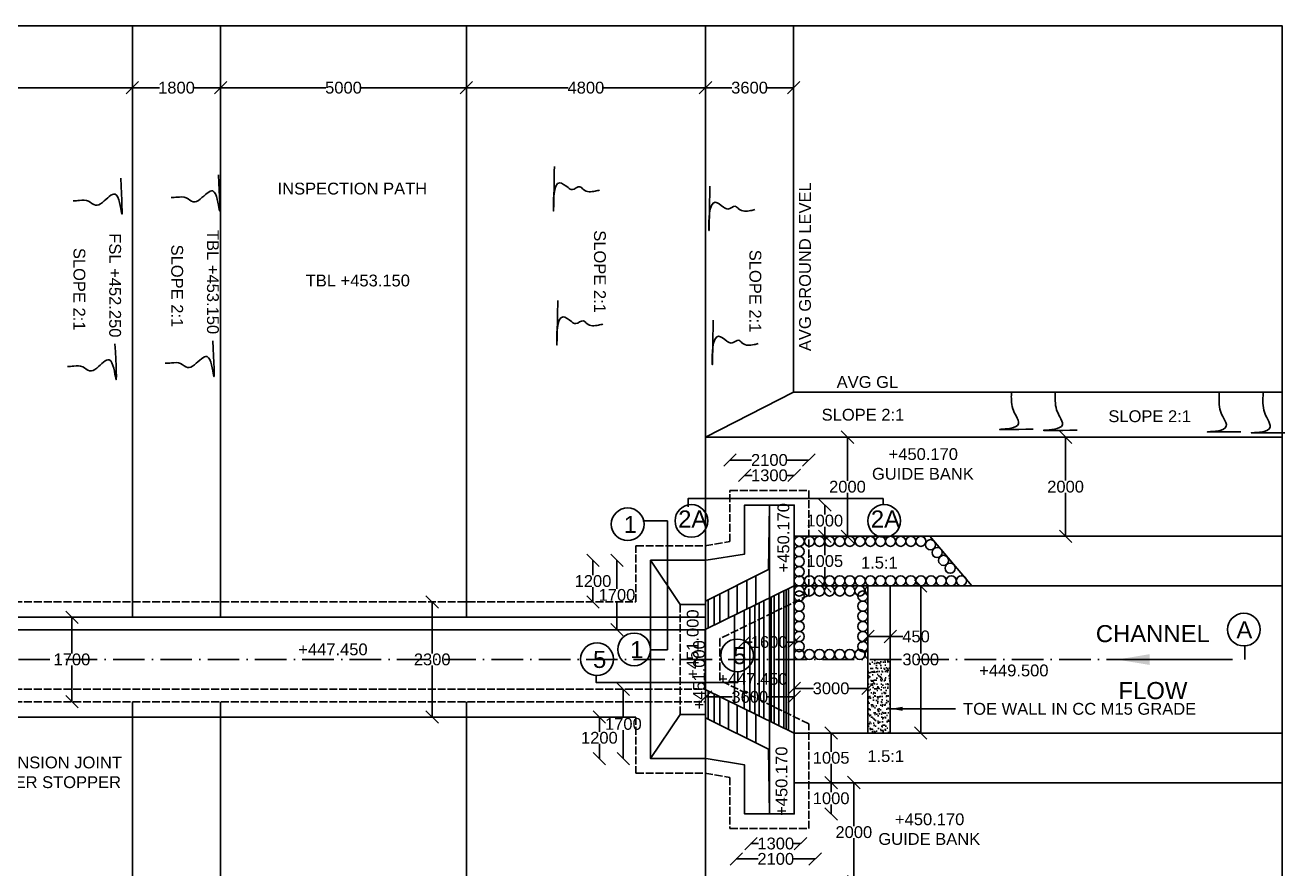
# Model space of a CAD drawing. Header units: millimetres. Extents: x 5124 to 6568637, y 2311 to 91879094.
# Drawn here: x 3802420 to 3812008, y 45943073 to 45949496 of the extents above; entities that cross this region are included whole.
import ezdxf

# ---------------------------------------------------------------- set-up
doc = ezdxf.new("R2010")
doc.units = ezdxf.units.MM
doc.header["$MEASUREMENT"] = 0
doc.linetypes.add('ACAD_ISO02W100', pattern=[15, 12, -3])
doc.linetypes.add('ACAD_ISO10W100', pattern=[18, 12, -3, 0, -3])
for name, color, linetype in [('DIMENSION', 7, 'Continuous'), ('DRAWING', 7, 'Continuous'), ('TEXT', 7, 'Continuous')]:
    doc.layers.add(name, color=color, linetype=linetype)
doc.styles.get("Standard").update_dxf_attribs({"font": 'arial.ttf', "height": 90})
doc.dimstyles.get("Standard").update_dxf_attribs({"dimtxt": 200, "dimasz": 110, "dimexe": 0.18, "dimexo": 0.0625, "dimgap": 0.09, "dimtad": 0, "dimtih": 1, "dimtoh": 1, "dimdec": 0, "dimzin": 0, "dimdsep": 46, "dimtxsty": 'Standard', "dimblk": 'OBLIQUE', "dimcen": 0.09, "dimse1": 1, "dimse2": 1, "dimadec": 0, "dimazin": 0, "dimtfac": 1, "dimtdec": 0, "dimtofl": 0, "dimtmove": 0, "dimatfit": 3, "dimfxl": 1, "dimtolj": 1, "dimtzin": 0, "dimarcsym": 0})

# ---------------------------------------------------------------- blocks, each defined once
blk = doc.blocks.new('_Oblique')
at = {"color": 0, "linetype": 'ByBlock', "lineweight": -2}
blk.add_line((-0.5, -0.5), (0.5, 0.5), dxfattribs=at)
blk = doc.blocks.new('*D257')
at = {"layer": 'Defpoints', "color": 0, "linetype": 'Continuous', "transparency": 16777216}
for p in [(3800788.5, 45949020), (3803235.5, 45949020), (3803235.5, 45949020)]:
    blk.add_point(p, dxfattribs=at)
at = {"layer": 'DIMENSION', "color": 0, "linetype": 'Continuous', "lineweight": -2, "transparency": 16777216}
for p, q in [((3800788.5, 45949020), (3801877.4, 45949020)), ((3803235.5, 45949020), (3802146.6, 45949020))]:
    blk.add_line(p, q, dxfattribs=at)
at = {"layer": 'DIMENSION', "color": 0, "linetype": 'Continuous', "lineweight": -2, "transparency": 16777216, "xscale": 95, "yscale": 95, "zscale": 95, "rotation": 180}
blk.add_blockref('_Oblique', (3800788.5, 45949020), dxfattribs=at)
at = {"layer": 'DIMENSION', "color": 0, "linetype": 'Continuous', "lineweight": -2, "transparency": 16777216, "xscale": 95, "yscale": 95, "zscale": 95}
blk.add_blockref('_Oblique', (3803235.5, 45949020), dxfattribs=at)
at = {"layer": 'DIMENSION', "color": 0, "linetype": 'Continuous', "transparency": 16777216, "insert": (3802012, 45949020), "char_height": 90, "attachment_point": 5}
blk.add_mtext('\\A1;6500', dxfattribs=at)
blk = doc.blocks.new('*D258')
at = {"layer": 'Defpoints', "color": 0, "linetype": 'Continuous', "transparency": 16777216}
for p in [(3803235.5, 45949020), (3803907.5, 45949020), (3803907.5, 45949020)]:
    blk.add_point(p, dxfattribs=at)
at = {"layer": 'DIMENSION', "color": 0, "linetype": 'Continuous', "lineweight": -2, "transparency": 16777216}
for p, q in [((3803235.5, 45949020), (3803441.4, 45949020)), ((3803907.5, 45949020), (3803701.6, 45949020))]:
    blk.add_line(p, q, dxfattribs=at)
at = {"layer": 'DIMENSION', "color": 0, "linetype": 'Continuous', "lineweight": -2, "transparency": 16777216, "xscale": 95, "yscale": 95, "zscale": 95, "rotation": 180}
blk.add_blockref('_Oblique', (3803235.5, 45949020), dxfattribs=at)
at = {"layer": 'DIMENSION', "color": 0, "linetype": 'Continuous', "lineweight": -2, "transparency": 16777216, "xscale": 95, "yscale": 95, "zscale": 95}
blk.add_blockref('_Oblique', (3803907.5, 45949020), dxfattribs=at)
at = {"layer": 'DIMENSION', "color": 0, "linetype": 'Continuous', "transparency": 16777216, "insert": (3803571.5, 45949020), "char_height": 90, "attachment_point": 5}
blk.add_mtext('\\A1;1800', dxfattribs=at)
blk = doc.blocks.new('*D259')
at = {"layer": 'Defpoints', "color": 0, "linetype": 'Continuous', "transparency": 16777216}
for p in [(3803907.5, 45949020), (3805778, 45949020), (3805778, 45949020)]:
    blk.add_point(p, dxfattribs=at)
at = {"layer": 'DIMENSION', "color": 0, "linetype": 'Continuous', "lineweight": -2, "transparency": 16777216}
for p, q in [((3803907.5, 45949020), (3804708.4, 45949020)), ((3805778, 45949020), (3804977.1, 45949020))]:
    blk.add_line(p, q, dxfattribs=at)
at = {"layer": 'DIMENSION', "color": 0, "linetype": 'Continuous', "lineweight": -2, "transparency": 16777216, "xscale": 95, "yscale": 95, "zscale": 95, "rotation": 180}
blk.add_blockref('_Oblique', (3803907.5, 45949020), dxfattribs=at)
at = {"layer": 'DIMENSION', "color": 0, "linetype": 'Continuous', "lineweight": -2, "transparency": 16777216, "xscale": 95, "yscale": 95, "zscale": 95}
blk.add_blockref('_Oblique', (3805778, 45949020), dxfattribs=at)
at = {"layer": 'DIMENSION', "color": 0, "linetype": 'Continuous', "transparency": 16777216, "insert": (3804842.8, 45949020), "char_height": 90, "attachment_point": 5}
blk.add_mtext('\\A1;5000', dxfattribs=at)
blk = doc.blocks.new('*D260')
at = {"layer": 'Defpoints', "color": 0, "linetype": 'Continuous', "transparency": 16777216}
for p in [(3805778, 45949020), (3807598, 45949020), (3807598, 45949020)]:
    blk.add_point(p, dxfattribs=at)
at = {"layer": 'DIMENSION', "color": 0, "linetype": 'Continuous', "lineweight": -2, "transparency": 16777216}
for p, q in [((3805778, 45949020), (3806551.9, 45949020)), ((3807598, 45949020), (3806824.1, 45949020))]:
    blk.add_line(p, q, dxfattribs=at)
at = {"layer": 'DIMENSION', "color": 0, "linetype": 'Continuous', "lineweight": -2, "transparency": 16777216, "xscale": 95, "yscale": 95, "zscale": 95, "rotation": 180}
blk.add_blockref('_Oblique', (3805778, 45949020), dxfattribs=at)
at = {"layer": 'DIMENSION', "color": 0, "linetype": 'Continuous', "lineweight": -2, "transparency": 16777216, "xscale": 95, "yscale": 95, "zscale": 95}
blk.add_blockref('_Oblique', (3807598, 45949020), dxfattribs=at)
at = {"layer": 'DIMENSION', "color": 0, "linetype": 'Continuous', "transparency": 16777216, "insert": (3806688, 45949020), "char_height": 90, "attachment_point": 5}
blk.add_mtext('\\A1;4800', dxfattribs=at)
blk = doc.blocks.new('*D261')
at = {"layer": 'Defpoints', "color": 0, "linetype": 'Continuous', "transparency": 16777216}
for p in [(3807598, 45949020), (3808269.5, 45949020), (3808269.5, 45949020)]:
    blk.add_point(p, dxfattribs=at)
at = {"layer": 'DIMENSION', "color": 0, "linetype": 'Continuous', "lineweight": -2, "transparency": 16777216}
for p, q in [((3807598, 45949020), (3807799.45809, 45949020)), ((3808269.5, 45949020), (3808068.04191, 45949020))]:
    blk.add_line(p, q, dxfattribs=at)
at = {"layer": 'DIMENSION', "color": 0, "linetype": 'Continuous', "lineweight": -2, "transparency": 16777216, "xscale": 95, "yscale": 95, "zscale": 95, "rotation": 180}
blk.add_blockref('_Oblique', (3807598, 45949020), dxfattribs=at)
at = {"layer": 'DIMENSION', "color": 0, "linetype": 'Continuous', "lineweight": -2, "transparency": 16777216, "xscale": 95, "yscale": 95, "zscale": 95}
blk.add_blockref('_Oblique', (3808269.5, 45949020), dxfattribs=at)
at = {"layer": 'DIMENSION', "color": 0, "linetype": 'Continuous', "transparency": 16777216, "insert": (3807933.75, 45949020), "char_height": 90, "attachment_point": 5}
blk.add_mtext('\\A1;3600', dxfattribs=at)
blk = doc.blocks.new('*D285')
at = {"layer": 'Defpoints', "color": 0, "linetype": 'Continuous', "transparency": 16777216}
for p in [(3802775.5, 45944988.5), (3802775.5, 45944345.5), (3802775.5, 45944345.5)]:
    blk.add_point(p, dxfattribs=at)
at = {"layer": 'DIMENSION', "color": 0, "linetype": 'Continuous', "lineweight": -2, "transparency": 16777216}
for p, q in [((3802775.5, 45944988.5), (3802775.5, 45944713)), ((3802775.5, 45944345.5), (3802775.5, 45944620.9))]:
    blk.add_line(p, q, dxfattribs=at)
at = {"layer": 'DIMENSION', "color": 0, "linetype": 'Continuous', "lineweight": -2, "transparency": 16777216, "xscale": 95, "yscale": 95, "zscale": 95}
for p, rotation in [((3802775.5, 45944988.5), 90), ((3802775.5, 45944345.5), 270)]:
    blk.add_blockref('_Oblique', p, dxfattribs=dict(at, rotation=rotation))
at = {"layer": 'DIMENSION', "color": 0, "linetype": 'Continuous', "transparency": 16777216, "insert": (3802775.5, 45944667), "char_height": 90, "attachment_point": 5}
blk.add_mtext('\\A1;1700', dxfattribs=at)
blk = doc.blocks.new('*D286')
at = {"layer": 'Defpoints', "color": 0, "linetype": 'Continuous', "transparency": 16777216}
for p in [(3805504.5, 45945105), (3805504.5, 45944229), (3805518, 45944229)]:
    blk.add_point(p, dxfattribs=at)
at = {"layer": 'DIMENSION', "color": 0, "linetype": 'Continuous', "lineweight": -2, "transparency": 16777216}
for p, q in [((3805518, 45945105), (3805518, 45944713)), ((3805518, 45944229), (3805518, 45944620.9))]:
    blk.add_line(p, q, dxfattribs=at)
at = {"layer": 'DIMENSION', "color": 0, "linetype": 'Continuous', "lineweight": -2, "transparency": 16777216, "xscale": 95, "yscale": 95, "zscale": 95}
for p, rotation in [((3805518, 45945105), 90), ((3805518, 45944229), 270)]:
    blk.add_blockref('_Oblique', p, dxfattribs=dict(at, rotation=rotation))
at = {"layer": 'DIMENSION', "color": 0, "linetype": 'Continuous', "transparency": 16777216, "insert": (3805518, 45944667), "char_height": 90, "attachment_point": 5}
blk.add_mtext('\\A1;2300', dxfattribs=at)
blk = doc.blocks.new('*D287')
at = {"layer": 'Defpoints', "color": 0, "linetype": 'Continuous', "transparency": 16777216}
for p in [(3806742, 45945422), (3807180, 45945422), (3807068.5, 45945105)]:
    blk.add_point(p, dxfattribs=at)
at = {"layer": 'DIMENSION', "color": 0, "linetype": 'Continuous', "lineweight": -2, "transparency": 16777216}
for p, q in [((3806742, 45945422), (3806742, 45945309.5)), ((3806742, 45945105), (3806742, 45945217.5))]:
    blk.add_line(p, q, dxfattribs=at)
at = {"layer": 'DIMENSION', "color": 0, "linetype": 'Continuous', "lineweight": -2, "transparency": 16777216, "xscale": 95, "yscale": 95, "zscale": 95}
for p, rotation in [((3806742, 45945422), 90), ((3806742, 45945105), 270)]:
    blk.add_blockref('_Oblique', p, dxfattribs=dict(at, rotation=rotation))
at = {"layer": 'DIMENSION', "color": 0, "linetype": 'Continuous', "transparency": 16777216, "insert": (3806742, 45945263.5), "char_height": 90, "attachment_point": 5}
blk.add_mtext('\\A1;1200', dxfattribs=at)
blk = doc.blocks.new('*D288')
at = {"layer": 'Defpoints', "color": 0, "linetype": 'Continuous', "transparency": 16777216}
for p in [(3806924.5, 45945422), (3807180, 45945422), (3806963, 45944894)]:
    blk.add_point(p, dxfattribs=at)
at = {"layer": 'DIMENSION', "color": 0, "linetype": 'Continuous', "lineweight": -2, "transparency": 16777216}
for p, q in [((3806924.5, 45945422), (3806924.5, 45945204)), ((3806924.5, 45944894), (3806924.5, 45945112))]:
    blk.add_line(p, q, dxfattribs=at)
at = {"layer": 'DIMENSION', "color": 0, "linetype": 'Continuous', "lineweight": -2, "transparency": 16777216, "xscale": 95, "yscale": 95, "zscale": 95}
for p, rotation in [((3806924.5, 45945422), 90), ((3806924.5, 45944894), 270)]:
    blk.add_blockref('_Oblique', p, dxfattribs=dict(at, rotation=rotation))
at = {"layer": 'DIMENSION', "color": 0, "linetype": 'Continuous', "transparency": 16777216, "insert": (3806924.5, 45945158), "char_height": 90, "attachment_point": 5}
blk.add_mtext('\\A1;1700', dxfattribs=at)
blk = doc.blocks.new('*D289')
at = {"layer": 'Defpoints', "color": 0, "linetype": 'Continuous', "transparency": 16777216}
for p in [(3808273.5, 45946068.5), (3807896, 45945843), (3808273.5, 45945843)]:
    blk.add_point(p, dxfattribs=at)
at = {"layer": 'DIMENSION', "color": 0, "linetype": 'Continuous', "lineweight": -2, "transparency": 16777216}
for p, q in [((3807896, 45946068.5), (3807954.7, 45946068.5)), ((3808273.5, 45946068.5), (3808214.8, 45946068.5))]:
    blk.add_line(p, q, dxfattribs=at)
at = {"layer": 'DIMENSION', "color": 0, "linetype": 'Continuous', "lineweight": -2, "transparency": 16777216, "xscale": 95, "yscale": 95, "zscale": 95, "rotation": 180}
blk.add_blockref('_Oblique', (3807896, 45946068.5), dxfattribs=at)
at = {"layer": 'DIMENSION', "color": 0, "linetype": 'Continuous', "lineweight": -2, "transparency": 16777216, "xscale": 95, "yscale": 95, "zscale": 95}
blk.add_blockref('_Oblique', (3808273.5, 45946068.5), dxfattribs=at)
at = {"layer": 'DIMENSION', "color": 0, "linetype": 'Continuous', "transparency": 16777216, "insert": (3808084.8, 45946068.5), "char_height": 90, "attachment_point": 5}
blk.add_mtext('\\A1;1300', dxfattribs=at)
blk = doc.blocks.new('*D290')
at = {"layer": 'Defpoints', "color": 0, "linetype": 'Continuous', "transparency": 16777216}
for p in [(3808385, 45946185.5), (3807784.5, 45945954.5), (3808385, 45945954.5)]:
    blk.add_point(p, dxfattribs=at)
at = {"layer": 'DIMENSION', "color": 0, "linetype": 'Continuous', "lineweight": -2, "transparency": 16777216}
for p, q in [((3807784.5, 45946185.5), (3807949.66, 45946185.5)), ((3808385, 45946185.5), (3808219.84, 45946185.5))]:
    blk.add_line(p, q, dxfattribs=at)
at = {"layer": 'DIMENSION', "color": 0, "linetype": 'Continuous', "lineweight": -2, "transparency": 16777216, "xscale": 95, "yscale": 95, "zscale": 95, "rotation": 180}
blk.add_blockref('_Oblique', (3807784.5, 45946185.5), dxfattribs=at)
at = {"layer": 'DIMENSION', "color": 0, "linetype": 'Continuous', "lineweight": -2, "transparency": 16777216, "xscale": 95, "yscale": 95, "zscale": 95}
blk.add_blockref('_Oblique', (3808385, 45946185.5), dxfattribs=at)
at = {"layer": 'DIMENSION', "color": 0, "linetype": 'Continuous', "transparency": 16777216, "insert": (3808084.75, 45946185.5), "char_height": 90, "attachment_point": 5}
blk.add_mtext('\\A1;2100', dxfattribs=at)
blk = doc.blocks.new('*D291')
at = {"layer": 'Defpoints', "color": 0, "linetype": 'Continuous', "transparency": 16777216}
for p in [(3808273.5, 45945843), (3808273.5, 45945605), (3808506.5, 45945605)]:
    blk.add_point(p, dxfattribs=at)
at = {"layer": 'DIMENSION', "color": 0, "linetype": 'Continuous', "lineweight": -2, "transparency": 16777216}
for p, q in [((3808506.5, 45945843), (3808506.5, 45945770)), ((3808506.5, 45945605), (3808506.5, 45945678))]:
    blk.add_line(p, q, dxfattribs=at)
at = {"layer": 'DIMENSION', "color": 0, "linetype": 'Continuous', "lineweight": -2, "transparency": 16777216, "xscale": 95, "yscale": 95, "zscale": 95}
for p, rotation in [((3808506.5, 45945843), 90), ((3808506.5, 45945605), 270)]:
    blk.add_blockref('_Oblique', p, dxfattribs=dict(at, rotation=rotation))
at = {"layer": 'DIMENSION', "color": 0, "linetype": 'Continuous', "transparency": 16777216, "insert": (3808506.5, 45945724), "char_height": 90, "attachment_point": 5}
blk.add_mtext('\\A1;1000', dxfattribs=at)
blk = doc.blocks.new('*D292')
at = {"layer": 'Defpoints', "color": 0, "linetype": 'Continuous', "transparency": 16777216}
for p in [(3808679, 45946360), (3808679, 45946360), (3808630.5, 45945603.8)]:
    blk.add_point(p, dxfattribs=at)
at = {"layer": 'DIMENSION', "color": 0, "linetype": 'Continuous', "lineweight": -2, "transparency": 16777216}
for p, q in [((3808679, 45946360), (3808679, 45946027.9)), ((3808679, 45945603.8), (3808679, 45945935.8))]:
    blk.add_line(p, q, dxfattribs=at)
at = {"layer": 'DIMENSION', "color": 0, "linetype": 'Continuous', "lineweight": -2, "transparency": 16777216, "xscale": 95, "yscale": 95, "zscale": 95}
for p, rotation in [((3808679, 45946360), 90), ((3808679, 45945603.8), 270)]:
    blk.add_blockref('_Oblique', p, dxfattribs=dict(at, rotation=rotation))
at = {"layer": 'DIMENSION', "color": 0, "linetype": 'Continuous', "transparency": 16777216, "insert": (3808679, 45945981.9), "char_height": 90, "attachment_point": 5}
blk.add_mtext('\\A1;2000', dxfattribs=at)
blk = doc.blocks.new('*D293')
at = {"layer": 'Defpoints', "color": 0, "linetype": 'Continuous', "transparency": 16777216}
for p in [(3808506.5, 45945605), (3808506.5, 45945605), (3808506.5, 45945227)]:
    blk.add_point(p, dxfattribs=at)
at = {"layer": 'DIMENSION', "color": 0, "linetype": 'Continuous', "lineweight": -2, "transparency": 16777216}
for p, q in [((3808506.5, 45945605), (3808506.5, 45945462)), ((3808506.5, 45945227), (3808506.5, 45945370))]:
    blk.add_line(p, q, dxfattribs=at)
at = {"layer": 'DIMENSION', "color": 0, "linetype": 'Continuous', "lineweight": -2, "transparency": 16777216, "xscale": 95, "yscale": 95, "zscale": 95}
for p, rotation in [((3808506.5, 45945605), 90), ((3808506.5, 45945227), 270)]:
    blk.add_blockref('_Oblique', p, dxfattribs=dict(at, rotation=rotation))
at = {"layer": 'DIMENSION', "color": 0, "linetype": 'Continuous', "transparency": 16777216, "insert": (3808506.5, 45945416), "char_height": 90, "attachment_point": 5}
blk.add_mtext('\\A1;1005', dxfattribs=at)
blk = doc.blocks.new('*D294')
at = {"layer": 'Defpoints', "color": 0, "linetype": 'Continuous', "transparency": 16777216}
for p in [(3809236.9, 45945227), (3809236.9, 45944107), (3809236.9, 45944107)]:
    blk.add_point(p, dxfattribs=at)
at = {"layer": 'DIMENSION', "color": 0, "linetype": 'Continuous', "lineweight": -2, "transparency": 16777216}
for p, q in [((3809236.9, 45945227), (3809236.9, 45944713)), ((3809236.9, 45944107), (3809236.9, 45944620.9))]:
    blk.add_line(p, q, dxfattribs=at)
at = {"layer": 'DIMENSION', "color": 0, "linetype": 'Continuous', "lineweight": -2, "transparency": 16777216, "xscale": 95, "yscale": 95, "zscale": 95}
for p, rotation in [((3809236.9, 45945227), 90), ((3809236.9, 45944107), 270)]:
    blk.add_blockref('_Oblique', p, dxfattribs=dict(at, rotation=rotation))
at = {"layer": 'DIMENSION', "color": 0, "linetype": 'Continuous', "transparency": 16777216, "insert": (3809236.9, 45944667), "char_height": 90, "attachment_point": 5}
blk.add_mtext('\\A1;3000', dxfattribs=at)
blk = doc.blocks.new('*D295')
at = {"layer": 'Defpoints', "color": 0, "linetype": 'Continuous', "transparency": 16777216}
for p in [(3808273.5, 45944447), (3808835, 45944447), (3808835, 45944447)]:
    blk.add_point(p, dxfattribs=at)
at = {"layer": 'DIMENSION', "color": 0, "linetype": 'Continuous', "lineweight": -2, "transparency": 16777216}
for p, q in [((3808273.5, 45944447), (3808419.95809, 45944447)), ((3808835, 45944447), (3808688.54191, 45944447))]:
    blk.add_line(p, q, dxfattribs=at)
at = {"layer": 'DIMENSION', "color": 0, "linetype": 'Continuous', "lineweight": -2, "transparency": 16777216, "xscale": 95, "yscale": 95, "zscale": 95, "rotation": 180}
blk.add_blockref('_Oblique', (3808273.5, 45944447), dxfattribs=at)
at = {"layer": 'DIMENSION', "color": 0, "linetype": 'Continuous', "lineweight": -2, "transparency": 16777216, "xscale": 95, "yscale": 95, "zscale": 95}
blk.add_blockref('_Oblique', (3808835, 45944447), dxfattribs=at)
at = {"layer": 'DIMENSION', "color": 0, "linetype": 'Continuous', "transparency": 16777216, "insert": (3808554.25, 45944447), "char_height": 90, "attachment_point": 5}
blk.add_mtext('\\A1;3000', dxfattribs=at)
blk = doc.blocks.new('*D296')
at = {"layer": 'Defpoints', "color": 0, "linetype": 'Continuous', "transparency": 16777216}
for p in [(3807598, 45944382), (3808273.5, 45944382), (3808273.5, 45944382)]:
    blk.add_point(p, dxfattribs=at)
at = {"layer": 'DIMENSION', "color": 0, "linetype": 'Continuous', "lineweight": -2, "transparency": 16777216}
for p, q in [((3807598, 45944382), (3807801.45809, 45944382)), ((3808273.5, 45944382), (3808070.04191, 45944382))]:
    blk.add_line(p, q, dxfattribs=at)
at = {"layer": 'DIMENSION', "color": 0, "linetype": 'Continuous', "lineweight": -2, "transparency": 16777216, "xscale": 95, "yscale": 95, "zscale": 95, "rotation": 180}
blk.add_blockref('_Oblique', (3807598, 45944382), dxfattribs=at)
at = {"layer": 'DIMENSION', "color": 0, "linetype": 'Continuous', "lineweight": -2, "transparency": 16777216, "xscale": 95, "yscale": 95, "zscale": 95}
blk.add_blockref('_Oblique', (3808273.5, 45944382), dxfattribs=at)
at = {"layer": 'DIMENSION', "color": 0, "linetype": 'Continuous', "transparency": 16777216, "insert": (3807935.75, 45944382), "char_height": 90, "attachment_point": 5}
blk.add_mtext('\\A1;3600', dxfattribs=at)
blk = doc.blocks.new('*D297')
at = {"layer": 'Defpoints', "color": 0, "linetype": 'Continuous', "transparency": 16777216}
for p in [(3810339.5, 45946360), (3810339.5, 45945605), (3810339.5, 45945605)]:
    blk.add_point(p, dxfattribs=at)
at = {"layer": 'DIMENSION', "color": 0, "linetype": 'Continuous', "lineweight": -2, "transparency": 16777216}
for p, q in [((3810339.5, 45946360), (3810339.5, 45946028.5)), ((3810339.5, 45945605), (3810339.5, 45945936.5))]:
    blk.add_line(p, q, dxfattribs=at)
at = {"layer": 'DIMENSION', "color": 0, "linetype": 'Continuous', "lineweight": -2, "transparency": 16777216, "xscale": 95, "yscale": 95, "zscale": 95}
for p, rotation in [((3810339.5, 45946360), 90), ((3810339.5, 45945605), 270)]:
    blk.add_blockref('_Oblique', p, dxfattribs=dict(at, rotation=rotation))
at = {"layer": 'DIMENSION', "color": 0, "linetype": 'Continuous', "transparency": 16777216, "insert": (3810339.5, 45945982.5), "char_height": 90, "attachment_point": 5}
blk.add_mtext('\\A1;2000', dxfattribs=at)
blk = doc.blocks.new('*D250')
at = {"layer": 'Defpoints', "color": 0, "linetype": 'Continuous', "transparency": 16777216}
for p in [(3807893.3, 45944800), (3808273.5, 45944800), (3808273.5, 45944800)]:
    blk.add_point(p, dxfattribs=at)
at = {"layer": 'DIMENSION', "color": 0, "linetype": 'Continuous', "lineweight": -2, "transparency": 16777216}
for p, q in [((3807893.3, 45944800), (3807953.3, 45944800)), ((3808273.5, 45944800), (3808213.5, 45944800))]:
    blk.add_line(p, q, dxfattribs=at)
at = {"layer": 'DIMENSION', "color": 0, "linetype": 'Continuous', "lineweight": -2, "transparency": 16777216, "xscale": 95, "yscale": 95, "zscale": 95, "rotation": 180}
blk.add_blockref('_Oblique', (3807893.3, 45944800), dxfattribs=at)
at = {"layer": 'DIMENSION', "color": 0, "linetype": 'Continuous', "lineweight": -2, "transparency": 16777216, "xscale": 95, "yscale": 95, "zscale": 95}
blk.add_blockref('_Oblique', (3808273.5, 45944800), dxfattribs=at)
at = {"layer": 'DIMENSION', "color": 0, "linetype": 'Continuous', "transparency": 16777216, "insert": (3808083.4, 45944800), "char_height": 90, "attachment_point": 5}
blk.add_mtext('\\A1;1600', dxfattribs=at)
blk = doc.blocks.new('*D251')
at = {"layer": 'Defpoints', "color": 0, "linetype": 'Continuous', "transparency": 16777216}
for p in [(3808834.5, 45944841.9), (3809005, 45944841.9), (3809005, 45944841.9)]:
    blk.add_point(p, dxfattribs=at)
at = {"layer": 'DIMENSION', "color": 0, "linetype": 'Continuous', "lineweight": -2, "transparency": 16777216}
for p, q in [((3808834.5, 45944841.9), (3809005, 45944841.9)), ((3809005, 45944841.9), (3809100, 45944841.9))]:
    blk.add_line(p, q, dxfattribs=at)
at = {"layer": 'DIMENSION', "color": 0, "linetype": 'Continuous', "lineweight": -2, "transparency": 16777216, "xscale": 95, "yscale": 95, "zscale": 95, "rotation": 180}
blk.add_blockref('_Oblique', (3808834.5, 45944841.9), dxfattribs=at)
at = {"layer": 'DIMENSION', "color": 0, "linetype": 'Continuous', "lineweight": -2, "transparency": 16777216, "xscale": 95, "yscale": 95, "zscale": 95}
blk.add_blockref('_Oblique', (3809005, 45944841.9), dxfattribs=at)
at = {"layer": 'DIMENSION', "color": 0, "linetype": 'Continuous', "transparency": 16777216, "insert": (3809201.2, 45944841.9), "char_height": 90, "attachment_point": 5}
blk.add_mtext('\\A1;450', dxfattribs=at)
blk = doc.blocks.new('*D242')
at = {"layer": 'Defpoints', "color": 0, "linetype": 'Continuous', "transparency": 16777216}
for p in [(3807117, 45944229), (3806790.5, 45943912), (3807228.5, 45943912)]:
    blk.add_point(p, dxfattribs=at)
at = {"layer": 'DIMENSION', "color": 0, "linetype": 'Continuous', "lineweight": -2, "transparency": 16777216}
for p, q in [((3806790.5, 45944229), (3806790.5, 45944116.5)), ((3806790.5, 45943912), (3806790.5, 45944024.4))]:
    blk.add_line(p, q, dxfattribs=at)
at = {"layer": 'DIMENSION', "color": 0, "linetype": 'Continuous', "lineweight": -2, "transparency": 16777216, "xscale": 95, "yscale": 95, "zscale": 95}
for p, rotation in [((3806790.5, 45944229), 90), ((3806790.5, 45943912), 270)]:
    blk.add_blockref('_Oblique', p, dxfattribs=dict(at, rotation=rotation))
at = {"layer": 'DIMENSION', "color": 0, "linetype": 'Continuous', "transparency": 16777216, "insert": (3806790.5, 45944070.5), "char_height": 90, "attachment_point": 5}
blk.add_mtext('\\A1;1200', dxfattribs=at)
blk = doc.blocks.new('*D243')
at = {"layer": 'Defpoints', "color": 0, "linetype": 'Continuous', "transparency": 16777216}
for p in [(3807011.5, 45944440), (3806973, 45943912), (3807228.5, 45943912)]:
    blk.add_point(p, dxfattribs=at)
at = {"layer": 'DIMENSION', "color": 0, "linetype": 'Continuous', "lineweight": -2, "transparency": 16777216}
for p, q in [((3806973, 45944440), (3806973, 45944222)), ((3806973, 45943912), (3806973, 45944129.9))]:
    blk.add_line(p, q, dxfattribs=at)
at = {"layer": 'DIMENSION', "color": 0, "linetype": 'Continuous', "lineweight": -2, "transparency": 16777216, "xscale": 95, "yscale": 95, "zscale": 95}
for p, rotation in [((3806973, 45944440), 90), ((3806973, 45943912), 270)]:
    blk.add_blockref('_Oblique', p, dxfattribs=dict(at, rotation=rotation))
at = {"layer": 'DIMENSION', "color": 0, "linetype": 'Continuous', "transparency": 16777216, "insert": (3806973, 45944176), "char_height": 90, "attachment_point": 5}
blk.add_mtext('\\A1;1700', dxfattribs=at)
blk = doc.blocks.new('*D244')
at = {"layer": 'Defpoints', "color": 0, "linetype": 'Continuous', "transparency": 16777216}
for p in [(3807944.5, 45943491), (3808322, 45943491), (3808322, 45943265.5)]:
    blk.add_point(p, dxfattribs=at)
at = {"layer": 'DIMENSION', "color": 0, "linetype": 'Continuous', "lineweight": -2, "transparency": 16777216}
for p, q in [((3807944.5, 45943265.5), (3808003.2, 45943265.5)), ((3808322, 45943265.5), (3808263.3, 45943265.5))]:
    blk.add_line(p, q, dxfattribs=at)
at = {"layer": 'DIMENSION', "color": 0, "linetype": 'Continuous', "lineweight": -2, "transparency": 16777216, "xscale": 95, "yscale": 95, "zscale": 95, "rotation": 180}
blk.add_blockref('_Oblique', (3807944.5, 45943265.5), dxfattribs=at)
at = {"layer": 'DIMENSION', "color": 0, "linetype": 'Continuous', "lineweight": -2, "transparency": 16777216, "xscale": 95, "yscale": 95, "zscale": 95}
blk.add_blockref('_Oblique', (3808322, 45943265.5), dxfattribs=at)
at = {"layer": 'DIMENSION', "color": 0, "linetype": 'Continuous', "transparency": 16777216, "insert": (3808133.2, 45943265.5), "char_height": 90, "attachment_point": 5}
blk.add_mtext('\\A1;1300', dxfattribs=at)
blk = doc.blocks.new('*D245')
at = {"layer": 'Defpoints', "color": 0, "linetype": 'Continuous', "transparency": 16777216}
for p in [(3807833, 45943379.5), (3808433.5, 45943379.5), (3808433.5, 45943148.5)]:
    blk.add_point(p, dxfattribs=at)
at = {"layer": 'DIMENSION', "color": 0, "linetype": 'Continuous', "lineweight": -2, "transparency": 16777216}
for p, q in [((3807833, 45943148.5), (3807998.2, 45943148.5)), ((3808433.5, 45943148.5), (3808268.3, 45943148.5))]:
    blk.add_line(p, q, dxfattribs=at)
at = {"layer": 'DIMENSION', "color": 0, "linetype": 'Continuous', "lineweight": -2, "transparency": 16777216, "xscale": 95, "yscale": 95, "zscale": 95, "rotation": 180}
blk.add_blockref('_Oblique', (3807833, 45943148.5), dxfattribs=at)
at = {"layer": 'DIMENSION', "color": 0, "linetype": 'Continuous', "lineweight": -2, "transparency": 16777216, "xscale": 95, "yscale": 95, "zscale": 95}
blk.add_blockref('_Oblique', (3808433.5, 45943148.5), dxfattribs=at)
at = {"layer": 'DIMENSION', "color": 0, "linetype": 'Continuous', "transparency": 16777216, "insert": (3808133.2, 45943148.5), "char_height": 90, "attachment_point": 5}
blk.add_mtext('\\A1;2100', dxfattribs=at)
blk = doc.blocks.new('*D246')
at = {"layer": 'Defpoints', "color": 0, "linetype": 'Continuous', "transparency": 16777216}
for p in [(3808322, 45943729), (3808555, 45943729), (3808322, 45943491)]:
    blk.add_point(p, dxfattribs=at)
at = {"layer": 'DIMENSION', "color": 0, "linetype": 'Continuous', "lineweight": -2, "transparency": 16777216}
for p, q in [((3808555, 45943729), (3808555, 45943656)), ((3808555, 45943491), (3808555, 45943563.9))]:
    blk.add_line(p, q, dxfattribs=at)
at = {"layer": 'DIMENSION', "color": 0, "linetype": 'Continuous', "lineweight": -2, "transparency": 16777216, "xscale": 95, "yscale": 95, "zscale": 95}
for p, rotation in [((3808555, 45943729), 90), ((3808555, 45943491), 270)]:
    blk.add_blockref('_Oblique', p, dxfattribs=dict(at, rotation=rotation))
at = {"layer": 'DIMENSION', "color": 0, "linetype": 'Continuous', "transparency": 16777216, "insert": (3808555, 45943610), "char_height": 90, "attachment_point": 5}
blk.add_mtext('\\A1;1000', dxfattribs=at)
blk = doc.blocks.new('*D247')
at = {"layer": 'Defpoints', "color": 0, "linetype": 'Continuous', "transparency": 16777216}
for p in [(3808679, 45943730.2), (3808727.5, 45942974), (3808727.5, 45942974)]:
    blk.add_point(p, dxfattribs=at)
at = {"layer": 'DIMENSION', "color": 0, "linetype": 'Continuous', "lineweight": -2, "transparency": 16777216}
for p, q in [((3808727.5, 45943730.2), (3808727.5, 45943398.1)), ((3808727.5, 45942974), (3808727.5, 45943306.1))]:
    blk.add_line(p, q, dxfattribs=at)
at = {"layer": 'DIMENSION', "color": 0, "linetype": 'Continuous', "lineweight": -2, "transparency": 16777216, "xscale": 95, "yscale": 95, "zscale": 95}
for p, rotation in [((3808727.5, 45943730.2), 90), ((3808727.5, 45942974), 270)]:
    blk.add_blockref('_Oblique', p, dxfattribs=dict(at, rotation=rotation))
at = {"layer": 'DIMENSION', "color": 0, "linetype": 'Continuous', "transparency": 16777216, "insert": (3808727.5, 45943352.1), "char_height": 90, "attachment_point": 5}
blk.add_mtext('\\A1;2000', dxfattribs=at)
blk = doc.blocks.new('*D248')
at = {"layer": 'Defpoints', "color": 0, "linetype": 'Continuous', "transparency": 16777216}
for p in [(3808555, 45944107), (3808555, 45943729), (3808555, 45943729)]:
    blk.add_point(p, dxfattribs=at)
at = {"layer": 'DIMENSION', "color": 0, "linetype": 'Continuous', "lineweight": -2, "transparency": 16777216}
for p, q in [((3808555, 45944107), (3808555, 45943964)), ((3808555, 45943729), (3808555, 45943871.9))]:
    blk.add_line(p, q, dxfattribs=at)
at = {"layer": 'DIMENSION', "color": 0, "linetype": 'Continuous', "lineweight": -2, "transparency": 16777216, "xscale": 95, "yscale": 95, "zscale": 95}
for p, rotation in [((3808555, 45944107), 90), ((3808555, 45943729), 270)]:
    blk.add_blockref('_Oblique', p, dxfattribs=dict(at, rotation=rotation))
at = {"layer": 'DIMENSION', "color": 0, "linetype": 'Continuous', "transparency": 16777216, "insert": (3808555, 45943918), "char_height": 90, "attachment_point": 5}
blk.add_mtext('\\A1;1005', dxfattribs=at)

msp = doc.modelspace()

# ---------------------------------------------------------------- hatches: boundary and pattern name
at = {"layer": 'DIMENSION', "linetype": 'Continuous'}
h = msp.add_hatch(dxfattribs=at)
h.set_pattern_fill('AR-SAND', color=256, scale=25, style=0)
h.set_pattern_definition([(37.5, (-49041, -401.5), (-1.574833953, 48.170594225), [0, -38, 0, -42.5, 0, -40.625]), (7.5, (-49041, -401.5), (44.24441763, 70.55365163), [0, -20.5, 0, -34.25, 0, -13.125]), (327.5, (-49071.75, -401.5), (77.853546544, 0.14147634), [0, -12.5, 0, -45, 0, -58.75]), (317.5, (-49071.75, -401.5), (75.15316511, 21.94188912), [0, -6.25, 0, -29.5, 0, -33.75])])
h.paths.add_polyline_path([(3809005, 45944667), (3808835, 45944667), (3808835, 45944107), (3809005, 45944107)])

# ---------------------------------------------------------------- linework, layer by layer
for points in [[(3808950.5, 45945850), (3808950.5, 45945892.5), (3807466, 45945892.5), (3807466, 45945830)], [(3807181, 45944740.5), (3807308, 45944740.5), (3807308, 45945722), (3807121.5, 45945722)], [(3811703, 45944667), (3811703, 45944770)], [(3807844, 45944573.5), (3807844, 45944493), (3806765, 45944493), (3806765, 45944544.5)]]:
    msp.add_lwpolyline(points, dxfattribs=at)
at = {"layer": 'DIMENSION', "linetype": 'ACAD_ISO10W100', "ltscale": 20}
msp.add_lwpolyline([(3782563, 45944667), (3811703, 45944667)], dxfattribs=at)
at = {"layer": 'DIMENSION', "linetype": 'Continuous'}
for centre in [(3807006.1, 45945696.6), (3807491.2, 45945721.6), (3808958.2, 45945721.6), (3811697, 45944894.5), (3807055.2, 45944743.7), (3806772.7, 45944669.2), (3807838.7, 45944698.1)]:
    msp.add_circle(centre, 124.6, dxfattribs=at)
for points in [[(3806448.2, 45948419.7), (3806440.7, 45948096.2), (3806488.7, 45948296.2), (3806552.2, 45948259.7), (3806585.2, 45948244.2), (3806642.7, 45948265.7), (3806669.7, 45948244.2), (3806758.7, 45948232.7), (3806791.2, 45948240.7)], [(3803146.7, 45948330.5), (3803152.7, 45948068), (3803103.7, 45948209), (3803007.7, 45948147), (3802954.2, 45948125), (3802901.7, 45948156.5), (3802833.7, 45948161.5), (3802785.7, 45948158)], [(3803891, 45948355.5), (3803897, 45948093), (3803848, 45948234), (3803752, 45948172), (3803698.5, 45948150), (3803646, 45948181.5), (3803578, 45948186.5), (3803530, 45948183)], [(3807631.7, 45948271.3), (3807624.2, 45947947.8), (3807672.2, 45948147.8), (3807735.7, 45948111.3), (3807768.7, 45948095.8), (3807826.2, 45948117.3), (3807853.2, 45948095.8), (3807942.2, 45948084.3), (3807974.7, 45948092.3)], [(3806473.7, 45947399.4), (3806466.2, 45947075.9), (3806514.2, 45947275.9), (3806577.7, 45947239.4), (3806610.7, 45947223.9), (3806668.2, 45947245.4), (3806695.2, 45947223.9), (3806784.2, 45947212.4), (3806816.7, 45947220.4)], [(3807657.2, 45947251), (3807649.7, 45946927.5), (3807697.7, 45947127.5), (3807761.2, 45947091), (3807794.2, 45947075.5), (3807851.7, 45947097), (3807878.7, 45947075.5), (3807967.7, 45947064), (3808000.2, 45947072)], [(3803103, 45947069.2), (3803109, 45946806.7), (3803060, 45946947.7), (3802964, 45946885.7), (3802910.5, 45946863.7), (3802858, 45946895.2), (3802790, 45946900.2), (3802742, 45946896.7)], [(3803847.2, 45947094.2), (3803853.2, 45946831.7), (3803804.2, 45946972.7), (3803708.2, 45946910.7), (3803654.7, 45946888.7), (3803602.2, 45946920.2), (3803534.2, 45946925.2), (3803486.2, 45946921.7)]]:
    msp.add_spline(points, degree=3, dxfattribs=at)
for points, knots in [([(3810092.9, 45946419.9), (3809944.7, 45946418.4), (3809711.8, 45946416), (3810013.8, 45946426.2), (3809961.2, 45946522.8), (3809933, 45946576.3), (3809925.9, 45946636), (3809926.7, 45946678.6), (3809927.1, 45946698.1), (3809927.2, 45946703)], [0, 0, 0, 0, 245, 384.801645, 447.261632, 507.222036, 577.016377, 621.016377, 635.660471, 635.660471, 635.660471, 635.660471]), ([(3810426.8, 45946412.6), (3810278.6, 45946411.1), (3810045.8, 45946408.8), (3810347.8, 45946419), (3810295.1, 45946515.6), (3810267, 45946569), (3810259.9, 45946628.8), (3810260.7, 45946673.8), (3810261.1, 45946695.7), (3810261.2, 45946703)], [0, 0, 0, 0, 245, 384.801645, 447.261632, 507.222036, 577.016377, 621.016377, 642.915087, 642.915087, 642.915087, 642.915087]), ([(3811674.4, 45946400.9), (3811526.2, 45946399.4), (3811293.4, 45946397), (3811595.4, 45946407.2), (3811542.7, 45946503.8), (3811514.6, 45946557.3), (3811507.5, 45946617.1), (3811508.4, 45946665.9), (3811508.9, 45946691.8), (3811509.1, 45946703)], [0, 0, 0, 0, 245, 384.801645, 447.261632, 507.222036, 577.016377, 621.016377, 654.653205, 654.653205, 654.653205, 654.653205]), ([(3812008.4, 45946393.6), (3811860.2, 45946392.1), (3811627.3, 45946389.8), (3811929.3, 45946400), (3811876.7, 45946496.6), (3811848.5, 45946550), (3811841.4, 45946609.8), (3811842.3, 45946661.1), (3811842.9, 45946689.4), (3811843.2, 45946703)], [0, 0, 0, 0, 245, 384.801645, 447.261632, 507.222036, 577.016377, 621.016377, 661.898651, 661.898651, 661.898651, 661.898651])]:
    msp.add_open_spline(points, degree=3, knots=knots, dxfattribs=at)
at = {"layer": 'DRAWING', "linetype": 'Continuous'}
for points in [[(3811989.5, 45946703), (3811989.5, 45949490), (3807598, 45949490), (3805781, 45949490), (3803903, 45949490), (3803228.5, 45949490), (3800788.5, 45949490), (3798834, 45949490), (3796874.5, 45949490), (3794439.5, 45949490), (3793755, 45949490), (3792646, 45949490), (3790413, 45949490), (3788611.5, 45949490), (3787248, 45949490), (3782237, 45949490), (3782237, 45944667)], [(3803235.5, 45949490), (3803235.5, 45944988.5)], [(3803907.5, 45949490), (3803907.5, 45944988.5)], [(3805778, 45949490), (3805778, 45944988.5)], [(3807598, 45945085.5), (3807598, 45946489.5), (3807598, 45949496)], [(3808269.5, 45946703), (3808269.5, 45949490)], [(3807598, 45946360), (3808269.5, 45946703), (3811989.5, 45946703), (3811989.5, 45946360)], [(3811989.5, 45945605), (3811989.5, 45946360), (3807598, 45946360)], [(3807180, 45944667), (3807180, 45945422), (3807603, 45945422), (3807896, 45945469.7), (3807896, 45945843), (3808273.5, 45945843), (3808273.5, 45945227), (3807597, 45944895), (3807597, 45944667)], [(3807598, 45945112), (3808079, 45945351), (3808084.8, 45945843), (3808084.8, 45944667)], [(3811989.5, 45945227), (3811989.5, 45945605), (3808273.5, 45945605)], [(3809306.5, 45945605), (3809625, 45945227)], [(3807406.5, 45945085.5), (3807180, 45945422)], [(3807838.5, 45945231.5), (3807838.5, 45945013.5)], [(3807914.4, 45945269.2), (3807914.4, 45945050.7)], [(3807981.9, 45945302.7), (3807981.9, 45945083.9)], [(3808273.5, 45945227), (3811989.5, 45945227), (3811989.5, 45944667)], [(3808273.5, 45945227), (3808273.5, 45944667)], [(3808835, 45945227), (3808835, 45944667)], [(3809005, 45945227), (3809005, 45944667)], [(3807620, 45945122.9), (3807620, 45944906.3)], [(3807663.9, 45945144.7), (3807663.9, 45944927.8)], [(3807707.7, 45945166.5), (3807707.7, 45944949.3)], [(3807773.2, 45945199.1), (3807773.2, 45944981.5)], [(3808099.3, 45945141.5), (3808099.3, 45944667)], [(3808120.1, 45945151.7), (3808120.1, 45944667)], [(3808157.3, 45945169.9), (3808157.3, 45944667)], [(3808194, 45945188), (3808194, 45944667)], [(3808211.7, 45945196.6), (3808211.7, 45944667)], [(3808230.8, 45945206), (3808230.8, 45944667)], [(3807598, 45944667), (3807598, 45945085.5), (3807406.5, 45945085.5)], [(3807893.3, 45945040.4), (3807893.3, 45944667)], [(3807935.2, 45945061), (3807935.2, 45944667)], [(3807973.2, 45945079.6), (3807973.2, 45944667)], [(3808006.3, 45945095.9), (3808006.3, 45944667)], [(3808042.5, 45945113.6), (3808042.5, 45944667)], [(3788610.5, 45944988.5), (3807598, 45944988.5)], [(3807818.5, 45945003.7), (3807818.5, 45944667)], [(3788610.5, 45944894), (3807598, 45944894)], [(3807180, 45944667), (3807180, 45943912), (3807603, 45943912), (3807896, 45943864.3), (3807896, 45943491), (3808273.5, 45943491), (3808273.5, 45944107), (3807597, 45944439), (3807597, 45944667)], [(3807598, 45944667), (3807598, 45944248.5), (3807406.5, 45944248.5)], [(3807598, 45944222), (3808079, 45943983), (3808084.8, 45943491), (3808084.8, 45944667)], [(3807818.5, 45944330.3), (3807818.5, 45944667)], [(3807893.3, 45944293.6), (3807893.3, 45944667)], [(3807935.2, 45944273), (3807935.2, 45944667)], [(3807973.2, 45944254.4), (3807973.2, 45944667)], [(3808006.3, 45944238.1), (3808006.3, 45944667)], [(3808042.5, 45944220.4), (3808042.5, 45944667)], [(3808099.3, 45944192.5), (3808099.3, 45944667)], [(3808120.1, 45944182.3), (3808120.1, 45944667)], [(3808157.3, 45944164), (3808157.3, 45944667)], [(3808194, 45944146), (3808194, 45944667)], [(3808211.7, 45944137.3), (3808211.7, 45944667)], [(3808230.8, 45944128), (3808230.8, 45944667)], [(3808273.5, 45944107), (3811989.5, 45944107), (3811989.5, 45944667)], [(3808273.5, 45944107), (3808273.5, 45944667)], [(3808835, 45944107), (3808835, 45944667)], [(3809005, 45944107), (3809005, 45944667)], [(3807620, 45944211), (3807620, 45944427.7)], [(3807663.9, 45944189.2), (3807663.9, 45944406.2)], [(3807707.7, 45944167.5), (3807707.7, 45944384.6)], [(3803235.5, 45939844), (3803235.5, 45944345.5)], [(3803907.5, 45939844), (3803907.5, 45944345.5)], [(3805778, 45939844), (3805778, 45944345.5)], [(3807773.2, 45944134.9), (3807773.2, 45944352.5)], [(3807838.5, 45944102.5), (3807838.5, 45944320.5)], [(3807914.4, 45944064.8), (3807914.4, 45944283.2)], [(3789286.5, 45944229), (3807068.5, 45944229)], [(3807406.5, 45944248.5), (3807180, 45943912)], [(3807598, 45944248.5), (3807598, 45942844.5), (3807598, 45939838)], [(3807981.9, 45944031.2), (3807981.9, 45944250.1)], [(3811989.5, 45944107), (3811989.5, 45943729), (3808273.5, 45943729)], [(3811989.5, 45943729), (3811989.5, 45942974), (3807598, 45942974)]]:
    msp.add_lwpolyline(points, dxfattribs=at)
at = {"layer": 'DRAWING', "linetype": 'ACAD_ISO02W100', "ltscale": 5}
for points in [[(3807068.5, 45945105), (3807068.5, 45945533.5), (3807594, 45945533.5), (3807784.5, 45945564.5), (3807784.5, 45945954.5), (3808385, 45945954.5), (3808385, 45945157.5), (3807708.5, 45944825.5), (3807708.5, 45944667)], [(3789286.5, 45945105), (3807068.5, 45945105)], [(3807406.5, 45945085.5), (3807406.5, 45944667)], [(3807068.5, 45944229), (3807068.5, 45943800.5), (3807594, 45943800.5), (3807784.5, 45943769.5), (3807784.5, 45943379.5), (3808385, 45943379.5), (3808385, 45944176.5), (3807708.5, 45944508.5), (3807708.5, 45944667)], [(3807406.5, 45944248.5), (3807406.5, 45944667)], [(3788610.5, 45944440), (3807598, 45944440)], [(3788610.5, 45944345.5), (3807598, 45944345.5)]]:
    msp.add_lwpolyline(points, dxfattribs=at)
at = {"layer": 'DRAWING', "linetype": 'ACAD_ISO10W100', "ltscale": 20}
msp.add_lwpolyline([(3782563, 45944667), (3811703, 45944667)], dxfattribs=at)
at = {"layer": 'DRAWING', "linetype": 'Continuous'}
for centre in [(3808312.6, 45945566.5), (3808389.6, 45945566.5), (3808466.6, 45945566.5), (3808543.7, 45945566.5), (3808620.7, 45945566.5), (3808697.7, 45945566.5), (3808774.7, 45945566.5), (3808853.3, 45945566.5), (3808930.3, 45945566.5), (3809007.3, 45945566.5), (3809084.4, 45945566.5), (3809161.4, 45945566.5), (3809238.4, 45945566.5), (3808310.8, 45945489.5), (3809310.7, 45945540.7), (3809361.2, 45945480.8), (3808312, 45945412.6), (3809411.2, 45945421.5), (3808311.4, 45945335.6), (3809461.2, 45945362.1), (3808312, 45945188.5), (3808312.6, 45945265.5), (3808389, 45945188.5), (3808389.6, 45945265.5), (3808466.1, 45945188.5), (3808466.6, 45945265.5), (3808543.1, 45945188.5), (3808543.7, 45945265.5), (3808620.1, 45945188.5), (3808620.7, 45945265.5), (3808697.1, 45945188.5), (3808697.7, 45945265.5), (3808774.1, 45945188.5), (3808774.7, 45945265.5), (3808853.3, 45945265.5), (3808930.3, 45945265.5), (3809007.3, 45945265.5), (3809084.4, 45945265.5), (3809161.4, 45945265.5), (3809238.4, 45945265.5), (3809315.4, 45945265.5), (3809392.3, 45945265.5), (3809469.3, 45945265.5), (3809546.3, 45945265.5), (3808311.7, 45945150), (3808796, 45945150), (3808311.7, 45945073), (3808311.7, 45944995.9), (3808796, 45945073), (3808796, 45944995.9), (3808311.7, 45944918.9), (3808796, 45944918.9), (3808311.7, 45944841.9), (3808796, 45944841.9), (3808311.7, 45944764.9), (3808312, 45944705.5), (3808389, 45944705.5), (3808466.1, 45944705.5), (3808543.1, 45944705.5), (3808620.1, 45944705.5), (3808697.1, 45944705.5), (3808774.1, 45944705.5), (3808796, 45944764.9)]:
    msp.add_circle(centre, 38.5, dxfattribs=at)
for centre in [(3808851.2, 45945188.5), (3808851.2, 45944705.5)]:
    msp.add_arc(centre, 38.5, 114.82572, 245.17428, dxfattribs=at)

# ---------------------------------------------------------------- texts
at = {"layer": 'TEXT', "linetype": 'Continuous'}
for s, insert, char_height, width, attachment_point in [('INSPECTION PATH', (3805479.6, 45948297.1), 90, 1282.019, 3), ('TBL +453.150', (3805348.5, 45947597.3), 90, 788.308, 3), ('AVG GL', (3808596.8, 45946824.6), 90, 606.835, 1), ('SLOPE 2:1', (3808482.8, 45946575.6), 90, 606.835, 1), ('SLOPE 2:1', (3810665.2, 45946564.1), 90, 606.835, 1), ('\\pi130.63;+450.170\\P\\pi3.7958;GUIDE BANK', (3808861.9, 45946275.8), 90, 776.152, 1), ('2A', (3807390.2, 45945801.5), 130, 85.006, 1), ('2A', (3808857.2, 45945801.5), 130, 85.006, 1), ('1', (3806975.7, 45945760), 130, 85.006, 1), ('\\pi266.64;1.5:1', (3808515.4, 45945448.8), 90, 776.152, 1), ('\\pi-38.104;CHANNEL \\P\\pi388.08;\\P\\pi134.24;FLOW', (3810608, 45944928.9), 130, 776.152, 1), ('A', (3811640.1, 45944957.9), 130, 85.006, 1), ('+447.450', (3804498.6, 45944788.9), 90, 905.622, 1), ('1', (3807024.7, 45944807.1), 130, 85.006, 1), ('5', (3807808.2, 45944761.5), 130, 85.006, 1), ('5', (3806742.2, 45944732.6), 130, 85.006, 1), ('\\pi130.63;+447.450', (3807565.1, 45944564.1), 90, 776.152, 1), ('\\pi130.63;+449.500', (3809551.1, 45944628.6), 90, 776.152, 1), ('\\pi1.9234;TOE WALL IN CC M15 GRADE', (3809557.5, 45944336.4), 90, 1768.669, 1), ('\\pi266.64;1.5:1', (3808563.9, 45943885.2), 90, 776.152, 7), ('15MM THICK EXPANSION JOINT\\P&300MM PVC WATER STOPPER', (3801228.3, 45943928.1), 90, 2040.045, 1), ('\\pi130.63;+450.170\\P\\pi3.7958;GUIDE BANK', (3808910.4, 45943254.2), 90, 776.152, 7)]:
    msp.add_mtext(s, dxfattribs=dict(at, insert=insert, char_height=char_height, width=width, attachment_point=attachment_point))
at = {"layer": 'TEXT', "linetype": 'Continuous', "char_height": 90}
for s, insert, width, attachment_point, rotation in [('AVG GROUND LEVEL', (3808310.9, 45947014.5), 1282.019, 1, 90), ('FSL +452.250', (3803058.2, 45947912.1), 788.308, 7, 270), ('TBL +453.150', (3803802.4, 45947937.1), 788.308, 7, 270), ('SLOPE 2:1', (3806748.4, 45947934.7), 606.835, 7, 270), ('SLOPE 2:1', (3803530.4, 45947825.6), 606.835, 7, 270), ('SLOPE 2:1', (3802786.2, 45947800.6), 606.835, 7, 270), ('SLOPE 2:1', (3807931.9, 45947786.2), 606.835, 7, 270), ('+450.170', (3808146.3, 45945329.8), 905.622, 1, 90), ('+451.000', (3807455.8, 45944520.1), 905.622, 1, 90), ('+451.000', (3807504.3, 45944813.9), 905.622, 3, 90), ('+450.170', (3808131.8, 45944004.2), 905.622, 3, 90)]:
    msp.add_mtext(s, dxfattribs=dict(at, insert=insert, width=width, attachment_point=attachment_point, rotation=rotation))

# ---------------------------------------------------------------- dimensions: what is measured, and where the dimension line sits
at = {"layer": 'DIMENSION', "linetype": 'Continuous'}
for base, p1, p2, text, picture, middle in [((3803235.5, 45949020), (3800788.5, 45949020), (3803235.5, 45949020), '6500', '*D257', (3802012, 45949020)), ((3803907.5, 45949020), (3803235.5, 45949020), (3803907.5, 45949020), '1800', '*D258', (3803571.5, 45949020)), ((3805778, 45949020), (3803907.5, 45949020), (3805778, 45949020), '5000', '*D259', (3804842.8, 45949020)), ((3807598, 45949020), (3805778, 45949020), (3807598, 45949020), '4800', '*D260', (3806688, 45949020)), ((3808269.5, 45949020), (3807598, 45949020), (3808269.5, 45949020), '3600', '*D261', (3807933.8, 45949020)), ((3808385, 45946185.5), (3807784.5, 45945954.5), (3808385, 45945954.5), '2100', '*D290', (3808084.8, 45946185.5)), ((3808273.5, 45946068.5), (3807896, 45945843), (3808273.5, 45945843), '1300', '*D289', (3808084.8, 45946068.5)), ((3808273.5, 45944800), (3807893.3, 45944800), (3808273.5, 45944800), '1600', '*D250', (3808083.4, 45944800)), ((3809005, 45944841.9), (3808834.5, 45944841.9), (3809005, 45944841.9), '450', '*D251', (3809201.2, 45944841.9)), ((3808835, 45944447), (3808273.5, 45944447), (3808835, 45944447), '3000', '*D295', (3808554.2, 45944447)), ((3808273.5, 45944382), (3807598, 45944382), (3808273.5, 45944382), '3600', '*D296', (3807935.8, 45944382)), ((3808322, 45943265.5), (3807944.5, 45943491), (3808322, 45943491), '1300', '*D244', (3808133.2, 45943265.5)), ((3808433.5, 45943148.5), (3807833, 45943379.5), (3808433.5, 45943379.5), '2100', '*D245', (3808133.2, 45943148.5))]:
    dim = msp.add_linear_dim(base=base, p1=p1, p2=p2, text=text, dimstyle='Standard', override={"dimasz": 95, "dimarcsym": 1}, dxfattribs=at)
    dim.commit()
    dim.dimension.update_dxf_attribs({"geometry": picture, "text_midpoint": middle})
for base, p1, p2, angle, text, picture, middle in [((3808679, 45946360), (3808630.5, 45945603.8), (3808679, 45946360), 90, '2000', '*D292', (3808679, 45945981.9)), ((3810339.5, 45945605), (3810339.5, 45946360), (3810339.5, 45945605), 90, '2000', '*D297', (3810339.5, 45945982.5)), ((3808506.5, 45945605), (3808273.5, 45945843), (3808273.5, 45945605), 90, '1000', '*D291', (3808506.5, 45945724)), ((3808506.5, 45945605), (3808506.5, 45945227), (3808506.5, 45945605), 90, '1005', '*D293', (3808506.5, 45945416)), ((3806742, 45945422), (3807068.5, 45945105), (3807180, 45945422), 90, '1200', '*D287', (3806742, 45945263.5)), ((3806924.5, 45945422), (3806963, 45944894), (3807180, 45945422), 90, '1700', '*D288', (3806924.5, 45945158)), ((3809236.9, 45944107), (3809236.9, 45945227), (3809236.9, 45944107), 90, '3000', '*D294', (3809236.9, 45944667)), ((3805518, 45944229), (3805504.5, 45945105), (3805504.5, 45944229), 90, '2300', '*D286', (3805518, 45944667)), ((3802775.5, 45944345.5), (3802775.5, 45944988.5), (3802775.5, 45944345.5), 90, '1700', '*D285', (3802775.5, 45944667)), ((3806973, 45943912), (3807011.5, 45944440), (3807228.5, 45943912), 270, '1700', '*D243', (3806973, 45944176)), ((3806790.5, 45943912), (3807117, 45944229), (3807228.5, 45943912), 270, '1200', '*D242', (3806790.5, 45944070.5)), ((3808555, 45943729), (3808555, 45944107), (3808555, 45943729), 270, '1005', '*D248', (3808555, 45943918)), ((3808555, 45943729), (3808322, 45943491), (3808322, 45943729), 270, '1000', '*D246', (3808555, 45943610)), ((3808727.5, 45942974), (3808679, 45943730.2), (3808727.5, 45942974), 270, '2000', '*D247', (3808727.5, 45943352.1))]:
    dim = msp.add_linear_dim(base=base, p1=p1, p2=p2, angle=angle, text=text, dimstyle='Standard', override={"dimasz": 95, "dimarcsym": 1}, dxfattribs=at)
    dim.commit()
    dim.dimension.update_dxf_attribs({"geometry": picture, "text_midpoint": middle})

# ---------------------------------------------------------------- leaders
for points, override in [([(3810730.8, 45944666.4), (3811406.1, 45944666.4)], {"dimasz": 250, "dimgap": 0.09, "dimtad": 0, "dimarcsym": 1}), ([(3809005, 45944291.5), (3809501.5, 45944291.5)], {"dimasz": 95, "dimgap": 0.09, "dimtad": 0, "dimarcsym": 1})]:
    msp.add_leader(points, dimstyle='Standard', override=override, dxfattribs=at)

doc.saveas('drawing.dxf')
